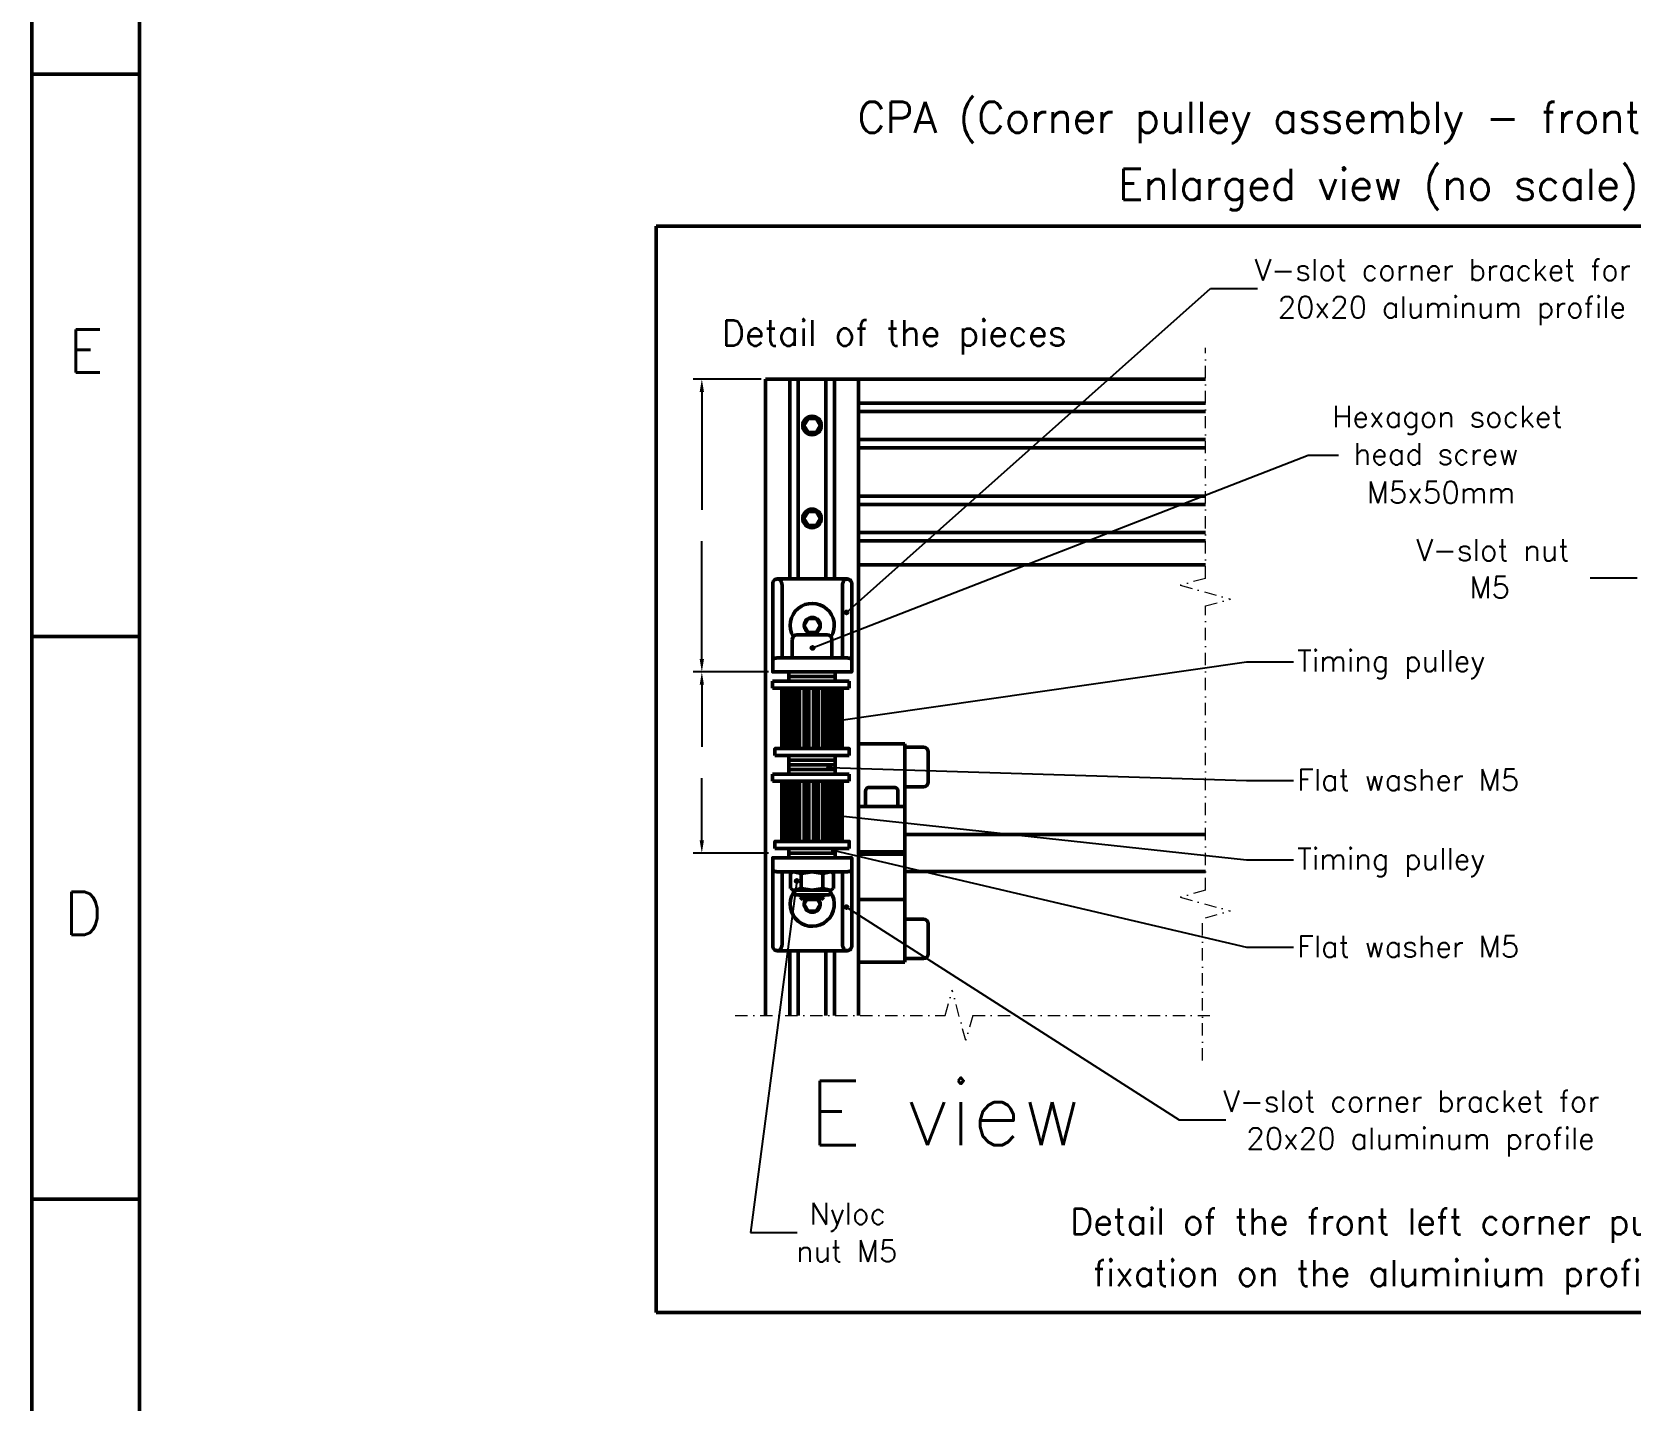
# Model space of a CAD drawing. Extents: x 21047 to 22882, y -7321 to -6014.
# Drawn here: x 21046.5 to 21418.3, y -6975.8 to -6657.6 of the extents above; entities that cross this region are included whole.
import ezdxf

# ---------------------------------------------------------------- set-up
doc = ezdxf.new("R2010")
doc.units = 0
doc.header["$PDMODE"] = 34
doc.linetypes.add('DASHDOTTINY', pattern=[3.81, 1.905, -0.9525, 0, -0.9525])
doc.layers.get('0').update_dxf_attribs({"lineweight": 0})
doc.layers.add('Cotas', color=90, linetype='Continuous')
doc.layers.add('Hachura', color=9, linetype='Continuous')
for name, color, linetype, lineweight in [('Encurtamento', 61, 'DASHDOTTINY', 13), ('Fixação e Transmissão', 5, 'Continuous', 50), ('Perfis e Cantoneiras', 2, 'Continuous', 50), ('Peças Usinadas', 120, 'Continuous', 50)]:
    doc.layers.add(name, color=color, linetype=linetype, lineweight=lineweight)
doc.styles.get("Standard").update_dxf_attribs({"font": 'romans.shx'})
doc.dimstyles.get("Standard").update_dxf_attribs({"dimtxt": 3, "dimasz": 3, "dimexe": 2, "dimexo": 1, "dimgap": 1, "dimtad": 0, "dimtoh": 1, "dimcen": 0.09, "dimadec": 0, "dimazin": 0, "dimtfac": 1, "dimtdec": 4, "dimtofl": 0, "dimtmove": 0, "dimatfit": 3, "dimfxl": 1, "dimtolj": 1, "dimtzin": 0, "dimarcsym": 0})

# ---------------------------------------------------------------- blocks, each defined once
blk = doc.blocks.new('*D_19')
at = {"color": 0, "linetype": 'ByBlock', "lineweight": -2}
for p, q in [((21216.11, -6738.27), (21200.29, -6738.27)), ((21202.29, -6741.27), (21202.29, -6768.67)), ((21202.29, -6803.35), (21202.29, -6775.95)), ((21217.79, -6806.35), (21200.29, -6806.35))]:
    blk.add_line(p, q, dxfattribs=at)
for points in [[(21202.29, -6738.27), (21201.79, -6741.27), (21202.29, -6738.27), (21202.79, -6741.27)], [(21202.29, -6806.35), (21202.79, -6803.35), (21202.29, -6806.35), (21201.79, -6803.35)]]:
    blk.add_solid(points, dxfattribs=at)
at = {"layer": 'Defpoints', "color": 0, "linetype": 'ByBlock', "lineweight": 0}
for p in [(21202.29, -6738.27), (21217.11, -6738.27), (21202.29, -6806.35), (21218.79, -6806.35)]:
    blk.add_point(p, dxfattribs=at)
blk = doc.blocks.new('*D_1a')
at = {"color": 0, "linetype": 'ByBlock', "lineweight": -2}
for p, q in [((21217.79, -6806.35), (21200.29, -6806.35)), ((21202.29, -6809.35), (21202.29, -6823.77)), ((21202.29, -6845.47), (21202.29, -6831.05)), ((21217.79, -6848.47), (21200.29, -6848.47))]:
    blk.add_line(p, q, dxfattribs=at)
for points in [[(21202.29, -6806.35), (21201.79, -6809.35), (21202.29, -6806.35), (21202.79, -6809.35)], [(21202.29, -6848.47), (21202.79, -6845.47), (21202.29, -6848.47), (21201.79, -6845.47)]]:
    blk.add_solid(points, dxfattribs=at)
at = {"layer": 'Defpoints', "color": 0, "linetype": 'ByBlock', "lineweight": 0}
for p in [(21202.29, -6806.35), (21218.79, -6806.35), (21202.29, -6848.47), (21218.79, -6848.47)]:
    blk.add_point(p, dxfattribs=at)

msp = doc.modelspace()

# ---------------------------------------------------------------- hatches: boundary and pattern name
at = {"layer": 'Cotas'}
h = msp.add_hatch(color=256, dxfattribs=at)
h.dxf.hatch_style = 1
h.paths.add_polyline_path([(21236.382, -6792.525, 0.2411741), (21236.193, -6792.155, 0.6113775), (21235.47, -6792.525, 1), (21236.382, -6792.525)])
h = msp.add_hatch(color=256, dxfattribs=at)
h.dxf.hatch_style = 1
h.paths.add_polyline_path([(21228.495, -6800.764, 0.2411741), (21228.305, -6800.394, 0.6113775), (21227.583, -6800.764, 1), (21228.495, -6800.764)])
h = msp.add_hatch(color=256, dxfattribs=at)
h.dxf.hatch_style = 1
h.paths.add_polyline_path([(21232.374, -6817.942, 0.2411741), (21232.185, -6817.572, 0.6113775), (21231.462, -6817.942, 1), (21232.374, -6817.942)])
h = msp.add_hatch(color=256, dxfattribs=at)
h.dxf.hatch_style = 1
h.paths.add_polyline_path([(21232.374, -6828.577, 0.2411741), (21232.185, -6828.207, 0.6113775), (21231.462, -6828.577, 1), (21232.374, -6828.577)])
h = msp.add_hatch(color=256, dxfattribs=at)
h.dxf.hatch_style = 1
h.paths.add_polyline_path([(21233.502, -6839.61, 0.2411741), (21233.313, -6839.24, 0.6113775), (21232.59, -6839.61, 1), (21233.502, -6839.61)])
h = msp.add_hatch(color=256, dxfattribs=at)
h.dxf.hatch_style = 1
h.paths.add_polyline_path([(21233.502, -6847.825, 0.2411741), (21233.313, -6847.455, 0.6113775), (21232.59, -6847.825, 1), (21233.502, -6847.825)])
h = msp.add_hatch(color=256, dxfattribs=at)
h.dxf.hatch_style = 1
h.paths.add_polyline_path([(21224.839, -6854.939, 0.2411741), (21224.649, -6854.569, 0.6113775), (21223.927, -6854.939, 1), (21224.839, -6854.939)])
h = msp.add_hatch(color=256, dxfattribs=at)
h.dxf.hatch_style = 1
h.paths.add_polyline_path([(21236.382, -6861.025, 0.2411741), (21236.193, -6860.655, 0.6113775), (21235.47, -6861.025, 1), (21236.382, -6861.025)])

# ---------------------------------------------------------------- linework, layer by layer
for p, q in [((21235.926, -6792.525), (21320.57, -6717.253)), ((21320.57, -6717.253), (21331.461, -6717.253)), ((21228.039, -6800.764), (21343.294, -6755.979)), ((21343.294, -6755.979), (21350.297, -6755.979)), ((21408.854, -6784.487), (21419.745, -6784.487)), ((21231.918, -6817.942), (21328.934, -6803.976)), ((21328.934, -6803.976), (21339.826, -6803.976)), ((21231.918, -6828.577), (21328.934, -6831.615)), ((21328.934, -6831.615), (21339.826, -6831.615)), ((21233.046, -6839.61), (21328.934, -6850.009)), ((21233.046, -6847.825), (21328.934, -6870.364)), ((21328.934, -6850.009), (21339.826, -6850.009)), ((21224.383, -6854.939), (21213.573, -6936.62)), ((21235.926, -6861.025), (21313.266, -6910.494)), ((21328.934, -6870.364), (21339.826, -6870.364)), ((21313.266, -6910.494), (21324.158, -6910.494)), ((21213.573, -6936.62), (21224.465, -6936.62))]:
    msp.add_line(p, q, dxfattribs=at)
for centre in [(21235.926, -6792.525), (21228.039, -6800.764), (21231.918, -6817.942), (21231.918, -6828.577), (21233.046, -6839.61), (21233.046, -6847.825), (21224.383, -6854.939), (21235.926, -6861.025)]:
    msp.add_circle(centre, 0.456, dxfattribs=at)
at = {"layer": 'Encurtamento', "color": 4, "ltscale": 1.5}
for p, q in [((21319.378, -6784.614), (21319.378, -6730.989)), ((21319.378, -6784.614), (21313.532, -6786.216)), ((21313.532, -6786.216), (21325.223, -6789.422)), ((21319.378, -6791.024), (21325.223, -6789.422)), ((21319.378, -6857.101), (21319.378, -6791.024)), ((21319.378, -6857.101), (21313.532, -6858.703)), ((21313.532, -6858.703), (21325.223, -6861.909)), ((21319.378, -6863.511), (21325.223, -6861.909)), ((21318.7, -6896.684), (21318.7, -6863.511)), ((21258.884, -6886.189), (21260.487, -6880.344)), ((21263.692, -6892.034), (21260.487, -6880.344)), ((21210.058, -6886.189), (21258.884, -6886.189)), ((21265.295, -6886.189), (21263.692, -6892.034)), ((21265.295, -6886.189), (21320.394, -6886.189))]:
    msp.add_line(p, q, dxfattribs=at)
at = {"layer": 'Fixação e Transmissão'}
for p, q in [((21226.98, -6747.449), (21226.044, -6749.069)), ((21228.85, -6747.449), (21229.786, -6749.069)), ((21226.98, -6750.689), (21226.044, -6749.069)), ((21226.98, -6750.689), (21226.98, -6750.689)), ((21228.85, -6750.689), (21229.786, -6749.069)), ((21226.98, -6769.049), (21226.044, -6770.669)), ((21228.85, -6769.049), (21229.786, -6770.669)), ((21226.98, -6772.289), (21226.044, -6770.669)), ((21226.98, -6772.289), (21226.98, -6772.289)), ((21228.85, -6772.289), (21229.786, -6770.669)), ((21227.03, -6793.929), (21226.095, -6795.549)), ((21227.03, -6797.169), (21226.095, -6795.549)), ((21228.901, -6793.929), (21229.836, -6795.549)), ((21228.901, -6797.169), (21229.836, -6795.549)), ((21223.328, -6803.109), (21223.328, -6798.789)), ((21224.408, -6797.709), (21231.428, -6797.709)), ((21227.03, -6797.169), (21227.03, -6797.169)), ((21232.508, -6798.789), (21232.508, -6803.109)), ((21232.508, -6803.109), (21223.328, -6803.109)), ((21218.691, -6808.509), (21218.691, -6810.129)), ((21220.895, -6824.169), (21220.895, -6810.129)), ((21220.902, -6824.169), (21220.902, -6810.129)), ((21221.043, -6824.169), (21221.043, -6810.129)), ((21221.344, -6824.169), (21221.344, -6810.129)), ((21221.822, -6824.169), (21221.822, -6810.129)), ((21222.429, -6824.169), (21222.429, -6810.129)), ((21223.198, -6824.169), (21223.198, -6810.129)), ((21224.052, -6824.169), (21224.052, -6810.129)), ((21224.716, -6824.169), (21224.716, -6810.129)), ((21225.035, -6824.169), (21225.035, -6810.129)), ((21226.052, -6824.169), (21226.052, -6810.129)), ((21226.419, -6824.169), (21226.419, -6810.129)), ((21227.155, -6824.169), (21227.155, -6810.129)), ((21228.234, -6824.169), (21228.234, -6810.129)), ((21228.269, -6824.169), (21228.269, -6810.129)), ((21229.047, -6824.169), (21229.047, -6810.129)), ((21229.349, -6824.169), (21229.349, -6810.129)), ((21230.386, -6824.169), (21230.386, -6810.129)), ((21230.793, -6824.169), (21230.793, -6810.129)), ((21231.402, -6824.169), (21231.402, -6810.129)), ((21232.295, -6824.169), (21232.295, -6810.129)), ((21233.114, -6824.169), (21233.114, -6810.129)), ((21233.776, -6824.169), (21233.776, -6810.129)), ((21234.317, -6824.169), (21234.317, -6810.129)), ((21234.683, -6824.169), (21234.683, -6810.129)), ((21234.894, -6824.169), (21234.894, -6810.129)), ((21234.935, -6824.169), (21234.935, -6810.129)), ((21236.555, -6808.509), (21236.555, -6810.129)), ((21219.275, -6824.169), (21219.275, -6825.789)), ((21236.555, -6824.169), (21236.555, -6825.789)), ((21238.715, -6823.049), (21238.715, -6873.809)), ((21249.515, -6823.049), (21238.715, -6823.049)), ((21249.515, -6823.049), (21249.515, -6873.809)), ((21253.835, -6823.859), (21249.515, -6823.859)), ((21254.915, -6831.959), (21254.915, -6824.939)), ((21218.691, -6830.109), (21218.691, -6831.729)), ((21220.895, -6845.769), (21220.895, -6831.729)), ((21220.902, -6845.769), (21220.902, -6831.729)), ((21221.043, -6845.769), (21221.043, -6831.729)), ((21221.344, -6845.769), (21221.344, -6831.729)), ((21221.822, -6845.769), (21221.822, -6831.729)), ((21222.429, -6845.769), (21222.429, -6831.729)), ((21223.198, -6845.769), (21223.198, -6831.729)), ((21224.052, -6845.769), (21224.052, -6831.729)), ((21224.716, -6845.769), (21224.716, -6831.729)), ((21225.035, -6845.769), (21225.035, -6831.729)), ((21226.052, -6845.769), (21226.052, -6831.729)), ((21226.419, -6845.769), (21226.419, -6831.729)), ((21227.155, -6845.769), (21227.155, -6831.729)), ((21228.234, -6845.769), (21228.234, -6831.729)), ((21228.269, -6845.769), (21228.269, -6831.729)), ((21229.047, -6845.769), (21229.047, -6831.729)), ((21229.349, -6845.769), (21229.349, -6831.729)), ((21230.386, -6845.769), (21230.386, -6831.729)), ((21230.793, -6845.769), (21230.793, -6831.729)), ((21231.402, -6845.769), (21231.402, -6831.729)), ((21232.295, -6845.769), (21232.295, -6831.729)), ((21233.114, -6845.769), (21233.114, -6831.729)), ((21233.776, -6845.769), (21233.776, -6831.729)), ((21234.317, -6845.769), (21234.317, -6831.729)), ((21234.683, -6845.769), (21234.683, -6831.729)), ((21234.894, -6845.769), (21234.894, -6831.729)), ((21234.935, -6845.769), (21234.935, -6831.729)), ((21236.555, -6830.109), (21236.555, -6831.729)), ((21241.224, -6833.182), (21247.006, -6833.182)), ((21249.515, -6833.039), (21253.835, -6833.039)), ((21240.335, -6837.629), (21240.335, -6834.071)), ((21247.895, -6834.071), (21247.895, -6837.629)), ((21249.515, -6837.629), (21238.715, -6837.629)), ((21219.275, -6845.769), (21219.275, -6847.389)), ((21236.555, -6845.769), (21236.555, -6847.389)), ((21249.515, -6848.159), (21238.715, -6848.159)), ((21249.515, -6848.699), (21238.715, -6848.699)), ((21223.595, -6852.789), (21222.926, -6853.174)), ((21222.926, -6853.174), (21222.926, -6856.723)), ((21223.595, -6852.789), (21232.235, -6852.789)), ((21223.595, -6852.789), (21225.421, -6853.174)), ((21225.421, -6853.174), (21227.915, -6852.789)), ((21225.421, -6853.174), (21225.421, -6856.723)), ((21230.409, -6853.174), (21227.915, -6852.789)), ((21232.235, -6852.789), (21230.409, -6853.174)), ((21230.409, -6853.174), (21230.409, -6856.723)), ((21232.235, -6852.789), (21232.903, -6853.174)), ((21232.903, -6853.174), (21232.903, -6856.723)), ((21223.595, -6857.109), (21222.926, -6856.723)), ((21223.595, -6857.109), (21225.421, -6856.723)), ((21223.595, -6857.109), (21232.235, -6857.109)), ((21223.595, -6857.109), (21223.595, -6857.649)), ((21224.135, -6858.189), (21231.695, -6858.189)), ((21225.215, -6858.189), (21225.215, -6858.729)), ((21225.215, -6858.729), (21225.755, -6859.269)), ((21225.421, -6856.723), (21227.915, -6857.109)), ((21225.755, -6859.269), (21230.075, -6859.269)), ((21226.718, -6859.269), (21226.095, -6860.349)), ((21230.409, -6856.723), (21227.915, -6857.109)), ((21229.212, -6859.269), (21229.836, -6860.349)), ((21230.615, -6858.729), (21230.075, -6859.269)), ((21232.235, -6857.109), (21230.409, -6856.723)), ((21230.615, -6858.189), (21230.615, -6858.729)), ((21232.235, -6857.109), (21232.903, -6856.723)), ((21232.235, -6857.109), (21232.235, -6857.649)), ((21249.515, -6859.229), (21238.715, -6859.229)), ((21227.03, -6861.969), (21226.095, -6860.349)), ((21227.03, -6861.969), (21227.03, -6861.969)), ((21228.901, -6861.969), (21229.836, -6860.349)), ((21249.515, -6863.819), (21253.835, -6863.819)), ((21254.915, -6864.899), (21254.915, -6871.919)), ((21249.515, -6873.809), (21238.715, -6873.809)), ((21253.835, -6872.999), (21249.515, -6872.999))]:
    msp.add_line(p, q, dxfattribs=at)
at = {"layer": 'Fixação e Transmissão', "ltscale": 0.1}
for p, q in [((21228.85, -6747.449), (21226.98, -6747.449)), ((21228.85, -6750.689), (21226.98, -6750.689)), ((21228.85, -6769.049), (21226.98, -6769.049)), ((21228.85, -6772.289), (21226.98, -6772.289)), ((21228.901, -6793.929), (21227.03, -6793.929)), ((21228.901, -6797.169), (21227.03, -6797.169)), ((21228.901, -6858.729), (21227.03, -6858.729)), ((21228.901, -6861.969), (21227.03, -6861.969))]:
    msp.add_line(p, q, dxfattribs=at)
at = {"layer": 'Fixação e Transmissão', "color": 7}
for p, q in [((21233.315, -6806.349), (21222.515, -6806.349)), ((21233.315, -6806.349), (21222.515, -6806.349)), ((21233.315, -6807.429), (21222.515, -6807.429)), ((21233.315, -6807.429), (21222.515, -6807.429)), ((21233.315, -6808.509), (21222.515, -6808.509)), ((21233.315, -6825.789), (21222.515, -6825.789)), ((21233.315, -6826.869), (21222.515, -6826.869)), ((21233.315, -6826.869), (21222.515, -6826.869)), ((21233.315, -6827.949), (21222.515, -6827.949)), ((21233.315, -6827.949), (21222.515, -6827.949)), ((21233.315, -6829.029), (21222.515, -6829.029)), ((21233.315, -6830.109), (21222.515, -6830.109)), ((21233.315, -6847.389), (21222.515, -6847.389)), ((21233.315, -6848.469), (21222.515, -6848.469)), ((21233.315, -6848.469), (21222.515, -6848.469)), ((21233.315, -6849.549), (21222.515, -6849.549))]:
    msp.add_line(p, q, dxfattribs=at)
at = {"layer": 'Fixação e Transmissão', "color": 7, "ltscale": 0.1}
for p, q in [((21222.515, -6806.349), (21222.515, -6807.429)), ((21233.315, -6806.349), (21233.315, -6807.429)), ((21222.515, -6807.429), (21222.515, -6808.509)), ((21233.315, -6807.429), (21233.315, -6808.509)), ((21222.515, -6825.789), (21222.515, -6826.869)), ((21233.315, -6825.789), (21233.315, -6826.869)), ((21222.515, -6826.869), (21222.515, -6827.949)), ((21222.515, -6827.949), (21222.515, -6829.029)), ((21222.515, -6829.029), (21222.515, -6830.109)), ((21233.315, -6826.869), (21233.315, -6827.949)), ((21233.315, -6827.949), (21233.315, -6829.029)), ((21233.315, -6829.029), (21233.315, -6830.109)), ((21222.515, -6847.389), (21222.515, -6848.469)), ((21233.315, -6847.389), (21233.315, -6848.469)), ((21222.515, -6848.469), (21222.515, -6849.549)), ((21233.315, -6848.469), (21233.315, -6849.549))]:
    msp.add_line(p, q, dxfattribs=at)
at = {"layer": 'Fixação e Transmissão', "flags": 128}
for points in [[(21218.691, -6808.509), (21236.555, -6808.509)], [(21218.691, -6810.129), (21236.555, -6810.129)], [(21219.275, -6825.789), (21236.555, -6825.789)], [(21218.691, -6830.109), (21236.555, -6830.109)], [(21218.691, -6831.729), (21236.555, -6831.729)], [(21219.275, -6847.389), (21236.555, -6847.389)]]:
    msp.add_lwpolyline(points, dxfattribs=at)
at = {"layer": 'Fixação e Transmissão'}
for centre in [(21227.915, -6749.069), (21227.915, -6770.669), (21227.965, -6795.549)]:
    msp.add_circle(centre, 1.871, dxfattribs=at)
for centre, radius, start, end in [((21227.965, -6795.549), 5.13, 328.6356, 210.40731), ((21224.408, -6798.789), 1.08, 90, 180), ((21231.428, -6798.789), 1.08, 360, 90), ((21253.835, -6824.939), 1.08, 360, 90), ((21241.224, -6834.071), 0.889, 90, 180), ((21247.006, -6834.071), 0.889, 0, 90), ((21253.835, -6831.959), 1.08, 270, 360), ((21227.965, -6860.349), 5.13, 148.42065, 33.66822), ((21224.135, -6857.649), 0.54, 180, 270), ((21227.965, -6860.349), 1.871, 144.73561, 35.26439), ((21231.695, -6857.649), 0.54, 270, 360), ((21253.835, -6864.899), 1.08, 0, 90), ((21253.835, -6871.919), 1.08, 270, 360)]:
    msp.add_arc(centre, radius, start, end, dxfattribs=at)
for points, degree in [([(21219.275, -6824.169), (21219.275, -6824.169), (21220.902, -6824.169)], 2), ([(21221.043, -6824.169), (21220.928, -6824.169), (21220.902, -6824.169)], 2), ([(21221.043, -6824.169), (21221.154, -6824.169), (21221.344, -6824.169)], 2), ([(21221.822, -6824.169), (21221.543, -6824.169), (21221.344, -6824.169)], 2), ([(21221.822, -6824.169), (21222.092, -6824.169), (21222.429, -6824.169)], 2), ([(21223.198, -6824.169), (21222.781, -6824.169), (21222.429, -6824.169)], 2), ([(21223.198, -6824.169), (21223.599, -6824.169), (21224.052, -6824.169)], 2), ([(21225.035, -6824.169), (21224.522, -6824.169), (21224.052, -6824.169)], 2), ([(21225.035, -6824.169), (21225.53, -6824.169), (21226.052, -6824.169)], 2), ([(21227.155, -6824.169), (21226.595, -6824.169), (21226.052, -6824.169)], 2), ([(21227.155, -6824.169), (21228.234, -6824.169)], 1), ([(21229.349, -6824.169), (21228.797, -6824.169), (21228.234, -6824.169)], 2), ([(21229.349, -6824.169), (21229.879, -6824.169), (21230.386, -6824.169)], 2), ([(21231.402, -6824.169), (21230.913, -6824.169), (21230.386, -6824.169)], 2), ([(21231.402, -6824.169), (21231.872, -6824.169), (21232.295, -6824.169)], 2), ([(21233.114, -6824.169), (21232.736, -6824.169), (21232.295, -6824.169)], 2), ([(21233.114, -6824.169), (21233.478, -6824.169), (21233.776, -6824.169)], 2), ([(21234.317, -6824.169), (21234.086, -6824.169), (21233.776, -6824.169)], 2), ([(21234.317, -6824.169), (21234.539, -6824.169), (21234.683, -6824.169)], 2), ([(21234.894, -6824.169), (21234.832, -6824.169), (21234.683, -6824.169)], 2), ([(21234.894, -6824.169), (21236.555, -6824.169), (21236.555, -6824.169)], 2), ([(21219.275, -6845.769), (21219.275, -6845.769), (21220.902, -6845.769)], 2), ([(21221.043, -6845.769), (21220.928, -6845.769), (21220.902, -6845.769)], 2), ([(21221.043, -6845.769), (21221.154, -6845.769), (21221.344, -6845.769)], 2), ([(21221.822, -6845.769), (21221.543, -6845.769), (21221.344, -6845.769)], 2), ([(21221.822, -6845.769), (21222.092, -6845.769), (21222.429, -6845.769)], 2), ([(21223.198, -6845.769), (21222.781, -6845.769), (21222.429, -6845.769)], 2), ([(21223.198, -6845.769), (21223.599, -6845.769), (21224.052, -6845.769)], 2), ([(21225.035, -6845.769), (21224.522, -6845.769), (21224.052, -6845.769)], 2), ([(21225.035, -6845.769), (21225.53, -6845.769), (21226.052, -6845.769)], 2), ([(21227.155, -6845.769), (21226.595, -6845.769), (21226.052, -6845.769)], 2), ([(21227.155, -6845.769), (21228.234, -6845.769)], 1), ([(21229.349, -6845.769), (21228.797, -6845.769), (21228.234, -6845.769)], 2), ([(21229.349, -6845.769), (21229.879, -6845.769), (21230.386, -6845.769)], 2), ([(21231.402, -6845.769), (21230.913, -6845.769), (21230.386, -6845.769)], 2), ([(21231.402, -6845.769), (21231.872, -6845.769), (21232.295, -6845.769)], 2), ([(21233.114, -6845.769), (21232.736, -6845.769), (21232.295, -6845.769)], 2), ([(21233.114, -6845.769), (21233.478, -6845.769), (21233.776, -6845.769)], 2), ([(21234.317, -6845.769), (21234.086, -6845.769), (21233.776, -6845.769)], 2), ([(21234.317, -6845.769), (21234.539, -6845.769), (21234.683, -6845.769)], 2), ([(21234.894, -6845.769), (21234.832, -6845.769), (21234.683, -6845.769)], 2), ([(21234.894, -6845.769), (21236.555, -6845.769), (21236.555, -6845.769)], 2)]:
    msp.add_open_spline(points, degree=degree, dxfattribs=at)
at = {"layer": 'Hachura'}
for p, q in [((21225.215, -6858.729), (21230.615, -6858.729)), ((21225.755, -6858.189), (21225.755, -6859.269)), ((21230.075, -6858.189), (21230.075, -6859.269))]:
    msp.add_line(p, q, dxfattribs=at)
at = {"layer": 'Perfis e Cantoneiras'}
for p, q in [((21217.115, -6738.269), (21238.715, -6738.269)), ((21217.115, -6886.189), (21217.115, -6738.269)), ((21222.731, -6784.749), (21222.731, -6738.269)), ((21224.675, -6784.749), (21224.675, -6738.269)), ((21231.155, -6784.749), (21231.155, -6738.269)), ((21233.099, -6784.749), (21233.099, -6738.269)), ((21238.715, -6738.269), (21319.378, -6738.269)), ((21238.715, -6886.189), (21238.715, -6738.269)), ((21238.715, -6743.885), (21319.378, -6743.885)), ((21238.715, -6745.829), (21319.378, -6745.829)), ((21238.715, -6752.309), (21319.378, -6752.309)), ((21238.715, -6754.253), (21319.378, -6754.253)), ((21238.715, -6765.485), (21319.378, -6765.485)), ((21238.715, -6767.429), (21319.378, -6767.429)), ((21238.715, -6773.909), (21319.378, -6773.909)), ((21238.715, -6775.853), (21319.378, -6775.853)), ((21238.715, -6781.469), (21319.378, -6781.469)), ((21222.731, -6886.189), (21222.731, -6871.149)), ((21224.675, -6886.189), (21224.675, -6871.149)), ((21231.155, -6886.189), (21231.155, -6871.149)), ((21233.099, -6886.189), (21233.099, -6871.149))]:
    msp.add_line(p, q, dxfattribs=at)
at = {"layer": 'Perfis e Cantoneiras', "color": 30}
for p, q in [((21219.865, -6784.749), (21236.065, -6784.749)), ((21219.865, -6784.749), (21236.065, -6784.749)), ((21218.785, -6803.556), (21218.785, -6785.829)), ((21218.785, -6803.556), (21218.785, -6785.829)), ((21220.945, -6786.276), (21220.945, -6803.109)), ((21220.945, -6803.109), (21220.945, -6786.276)), ((21234.985, -6803.109), (21234.985, -6786.276)), ((21234.985, -6803.109), (21234.985, -6786.276)), ((21237.145, -6785.829), (21237.145, -6803.556)), ((21237.145, -6803.556), (21237.145, -6785.829)), ((21218.785, -6806.349), (21218.785, -6803.556)), ((21218.785, -6806.349), (21218.785, -6803.556)), ((21236.065, -6803.109), (21219.865, -6803.109)), ((21236.065, -6803.109), (21219.865, -6803.109)), ((21237.145, -6806.349), (21237.145, -6803.556)), ((21237.145, -6803.556), (21237.145, -6806.349)), ((21236.065, -6806.349), (21219.865, -6806.349)), ((21219.865, -6806.349), (21236.065, -6806.349)), ((21218.785, -6849.549), (21218.785, -6852.341)), ((21218.785, -6852.341), (21218.785, -6849.549)), ((21219.865, -6849.549), (21236.065, -6849.549)), ((21236.065, -6849.549), (21219.865, -6849.549)), ((21237.145, -6849.549), (21237.145, -6852.341)), ((21237.145, -6849.549), (21237.145, -6852.341)), ((21218.785, -6870.069), (21218.785, -6852.341)), ((21218.785, -6852.341), (21218.785, -6870.069)), ((21219.865, -6852.789), (21236.065, -6852.789)), ((21219.865, -6852.789), (21236.065, -6852.789)), ((21220.945, -6852.789), (21220.945, -6869.621)), ((21220.945, -6852.789), (21220.945, -6869.621)), ((21234.985, -6869.621), (21234.985, -6852.789)), ((21234.985, -6852.789), (21234.985, -6869.621)), ((21237.145, -6852.341), (21237.145, -6870.069)), ((21237.145, -6852.341), (21237.145, -6870.069)), ((21236.065, -6871.149), (21219.865, -6871.149)), ((21236.065, -6871.149), (21219.865, -6871.149))]:
    msp.add_line(p, q, dxfattribs=at)
at = {"layer": 'Perfis e Cantoneiras'}
for centre in [(21227.915, -6749.069), (21227.915, -6770.669)]:
    msp.add_circle(centre, 2.16, dxfattribs=at)
at = {"layer": 'Perfis e Cantoneiras', "color": 30}
for centre, start, end in [((21219.865, -6785.829), 90, 112.4993), ((21236.065, -6785.829), 67.5, 90), ((21219.865, -6785.829), 168.75, 180), ((21236.065, -6785.829), 0, 11.25), ((21219.865, -6870.069), 180, 191.25), ((21236.065, -6870.069), 348.75, 360), ((21219.865, -6870.069), 247.5, 270), ((21236.065, -6870.069), 270, 292.4993)]:
    msp.add_arc(centre, 1.08, start, end, dxfattribs=at)
for points, degree in [([(21219.101, -6785.065), (21219.261, -6784.908), (21219.452, -6784.831)], 2), ([(21219.452, -6784.831), (21219.261, -6784.908), (21219.101, -6785.065)], 2), ([(21219.101, -6785.065), (21219.177, -6784.989), (21219.265, -6784.931)], 2), ([(21219.265, -6784.931), (21219.354, -6784.872), (21219.452, -6784.831)], 2), ([(21219.452, -6784.831), (21219.653, -6784.749), (21219.865, -6784.749)], 2), ([(21219.865, -6784.749), (21219.653, -6784.749), (21219.452, -6784.831)], 2), ([(21219.452, -6784.831), (21219.549, -6784.791), (21219.653, -6784.769)], 2), ([(21219.655, -6784.769), (21219.759, -6784.749), (21219.865, -6784.749)], 2), ([(21219.865, -6784.749), (21220.077, -6784.749), (21220.278, -6784.865)], 2), ([(21220.076, -6784.778), (21219.971, -6784.749), (21219.865, -6784.749)], 2), ([(21220.278, -6784.865), (21220.18, -6784.807), (21220.076, -6784.778)], 2), ([(21220.278, -6784.865), (21220.469, -6784.974), (21220.629, -6785.196)], 2), ([(21220.465, -6785.006), (21220.377, -6784.922), (21220.278, -6784.865)], 2), ([(21220.629, -6785.196), (21220.554, -6785.09), (21220.465, -6785.006)], 2), ([(21235.301, -6785.196), (21235.461, -6784.974), (21235.652, -6784.865)], 2), ([(21235.465, -6785.006), (21235.377, -6785.09), (21235.301, -6785.196)], 2), ([(21235.652, -6784.865), (21235.554, -6784.922), (21235.465, -6785.006)], 2), ([(21235.652, -6784.865), (21235.853, -6784.749), (21236.065, -6784.749)], 2), ([(21235.855, -6784.778), (21235.75, -6784.807), (21235.652, -6784.865)], 2), ([(21236.065, -6784.749), (21235.959, -6784.749), (21235.855, -6784.778)], 2), ([(21236.065, -6784.749), (21236.171, -6784.749), (21236.275, -6784.769)], 2), ([(21236.065, -6784.749), (21236.277, -6784.749), (21236.478, -6784.831)], 2), ([(21236.478, -6784.831), (21236.277, -6784.749), (21236.065, -6784.749)], 2), ([(21236.277, -6784.769), (21236.381, -6784.791), (21236.478, -6784.831)], 2), ([(21236.478, -6784.831), (21236.577, -6784.872), (21236.665, -6784.931)], 2), ([(21236.478, -6784.831), (21236.669, -6784.908), (21236.829, -6785.065)], 2), ([(21236.829, -6785.065), (21236.669, -6784.908), (21236.478, -6784.831)], 2), ([(21236.665, -6784.931), (21236.754, -6784.989), (21236.829, -6785.065)], 2), ([(21218.785, -6785.827), (21218.785, -6785.722), (21218.806, -6785.618)], 2), ([(21218.785, -6785.829), (21218.789, -6785.687), (21218.806, -6785.618)], 2), ([(21218.806, -6785.618), (21218.789, -6785.687), (21218.785, -6785.829)], 2), ([(21218.806, -6785.618), (21218.827, -6785.513), (21218.867, -6785.415)], 2), ([(21218.806, -6785.618), (21218.83, -6785.502), (21218.867, -6785.415)], 2), ([(21218.867, -6785.415), (21218.83, -6785.502), (21218.806, -6785.618)], 2), ([(21218.867, -6785.415), (21218.962, -6785.2), (21219.101, -6785.065)], 2), ([(21219.101, -6785.065), (21218.962, -6785.2), (21218.867, -6785.415)], 2), ([(21218.867, -6785.415), (21218.908, -6785.317), (21218.967, -6785.228)], 2), ([(21218.967, -6785.228), (21219.026, -6785.141), (21219.101, -6785.065)], 2), ([(21220.629, -6785.196), (21220.769, -6785.387), (21220.863, -6785.691)], 2), ([(21220.763, -6785.427), (21220.704, -6785.303), (21220.629, -6785.196)], 2), ([(21220.863, -6785.691), (21220.822, -6785.552), (21220.763, -6785.427)], 2), ([(21220.863, -6785.691), (21220.9, -6785.814), (21220.924, -6785.978)], 2), ([(21220.924, -6785.978), (21220.904, -6785.831), (21220.863, -6785.691)], 2), ([(21220.924, -6785.978), (21220.941, -6786.076), (21220.945, -6786.276)], 2), ([(21220.945, -6786.276), (21220.945, -6786.126), (21220.924, -6785.978)], 2), ([(21234.985, -6786.276), (21234.989, -6786.076), (21235.006, -6785.978)], 2), ([(21235.006, -6785.978), (21234.985, -6786.126), (21234.985, -6786.276)], 2), ([(21235.006, -6785.978), (21235.03, -6785.814), (21235.067, -6785.691)], 2), ([(21235.067, -6785.691), (21235.027, -6785.831), (21235.006, -6785.978)], 2), ([(21235.067, -6785.691), (21235.162, -6785.387), (21235.301, -6785.196)], 2), ([(21235.167, -6785.427), (21235.108, -6785.552), (21235.067, -6785.691)], 2), ([(21235.301, -6785.196), (21235.226, -6785.303), (21235.167, -6785.427)], 2), ([(21236.829, -6785.065), (21236.904, -6785.141), (21236.963, -6785.228)], 2), ([(21236.829, -6785.065), (21236.969, -6785.2), (21237.063, -6785.415)], 2), ([(21237.063, -6785.415), (21236.969, -6785.2), (21236.829, -6785.065)], 2), ([(21236.963, -6785.228), (21237.022, -6785.317), (21237.062, -6785.414)], 2), ([(21237.063, -6785.415), (21237.103, -6785.512), (21237.124, -6785.616)], 2), ([(21237.063, -6785.415), (21237.1, -6785.502), (21237.124, -6785.618)], 2), ([(21237.124, -6785.618), (21237.1, -6785.502), (21237.063, -6785.415)], 2), ([(21237.124, -6785.618), (21237.145, -6785.722), (21237.145, -6785.827)], 2), ([(21237.124, -6785.618), (21237.141, -6785.687), (21237.145, -6785.829)], 2), ([(21237.145, -6785.829), (21237.141, -6785.687), (21237.124, -6785.618)], 2), ([(21218.806, -6803.469), (21218.789, -6803.497), (21218.785, -6803.556)], 2), ([(21218.785, -6803.556), (21218.789, -6803.497), (21218.806, -6803.469)], 2), ([(21218.867, -6803.385), (21218.83, -6803.421), (21218.806, -6803.469)], 2), ([(21218.806, -6803.469), (21218.83, -6803.421), (21218.867, -6803.385)], 2), ([(21219.101, -6803.24), (21218.962, -6803.295), (21218.867, -6803.385)], 2), ([(21218.867, -6803.385), (21218.962, -6803.296), (21219.101, -6803.24)], 2), ([(21219.452, -6803.143), (21219.261, -6803.175), (21219.101, -6803.24)], 2), ([(21219.101, -6803.24), (21219.261, -6803.175), (21219.452, -6803.143)], 2), ([(21219.865, -6803.109), (21219.653, -6803.108), (21219.452, -6803.143)], 2), ([(21219.452, -6803.143), (21219.653, -6803.109), (21219.865, -6803.109)], 2), ([(21220.278, -6803.109), (21220.077, -6803.108), (21219.865, -6803.109)], 2), ([(21219.865, -6803.109), (21220.076, -6803.109)], 1), ([(21220.628, -6803.109), (21220.469, -6803.108), (21220.278, -6803.109)], 2), ([(21220.863, -6803.109), (21220.769, -6803.108), (21220.629, -6803.109)], 2), ([(21220.924, -6803.109), (21220.9, -6803.109), (21220.863, -6803.109)], 2), ([(21220.945, -6803.109), (21220.941, -6803.108), (21220.924, -6803.109)], 2), ([(21235.006, -6803.109), (21234.989, -6803.108), (21234.985, -6803.109)], 2), ([(21235.067, -6803.109), (21235.03, -6803.109), (21235.006, -6803.109)], 2), ([(21235.301, -6803.109), (21235.162, -6803.108), (21235.067, -6803.109)], 2), ([(21235.652, -6803.109), (21235.462, -6803.108), (21235.302, -6803.109)], 2), ([(21236.065, -6803.109), (21235.853, -6803.108), (21235.652, -6803.109)], 2), ([(21235.855, -6803.109), (21236.065, -6803.109)], 1), ([(21236.478, -6803.143), (21236.277, -6803.108), (21236.065, -6803.109)], 2), ([(21236.065, -6803.109), (21236.277, -6803.109), (21236.478, -6803.143)], 2), ([(21236.829, -6803.24), (21236.669, -6803.175), (21236.478, -6803.143)], 2), ([(21236.478, -6803.143), (21236.669, -6803.175), (21236.829, -6803.24)], 2), ([(21237.063, -6803.385), (21236.969, -6803.295), (21236.829, -6803.24)], 2), ([(21236.829, -6803.24), (21236.969, -6803.296), (21237.063, -6803.385)], 2), ([(21237.124, -6803.469), (21237.1, -6803.421), (21237.063, -6803.385)], 2), ([(21237.063, -6803.385), (21237.1, -6803.421), (21237.124, -6803.469)], 2), ([(21237.145, -6803.556), (21237.141, -6803.497), (21237.124, -6803.469)], 2), ([(21237.124, -6803.469), (21237.141, -6803.497), (21237.145, -6803.556)], 2), ([(21218.806, -6806.349), (21218.785, -6806.349), (21218.785, -6806.349)], 2), ([(21219.865, -6806.349), (21219.682, -6806.349), (21219.508, -6806.349), (21219.395, -6806.349), (21219.291, -6806.349), (21219.189, -6806.349), (21219.101, -6806.349), (21219.061, -6806.349), (21219.021, -6806.349), (21218.986, -6806.349), (21218.951, -6806.349), (21218.921, -6806.349), (21218.892, -6806.349), (21218.869, -6806.349), (21218.846, -6806.349), (21218.829, -6806.349), (21218.812, -6806.349), (21218.802, -6806.349), (21218.792, -6806.349), (21218.789, -6806.349), (21218.785, -6806.349)], 2), ([(21218.867, -6806.349), (21218.827, -6806.349), (21218.806, -6806.349)], 2), ([(21218.967, -6806.349), (21218.908, -6806.349), (21218.867, -6806.349)], 2), ([(21219.101, -6806.349), (21219.026, -6806.349), (21218.967, -6806.349)], 2), ([(21219.265, -6806.349), (21219.177, -6806.349), (21219.101, -6806.349)], 2), ([(21219.452, -6806.349), (21219.354, -6806.349), (21219.265, -6806.349)], 2), ([(21219.655, -6806.349), (21219.55, -6806.349), (21219.452, -6806.349)], 2), ([(21219.865, -6806.349), (21219.655, -6806.349)], 1), ([(21236.276, -6806.349), (21236.065, -6806.349)], 1), ([(21236.478, -6806.349), (21236.38, -6806.349), (21236.276, -6806.349)], 2), ([(21236.665, -6806.349), (21236.577, -6806.349), (21236.478, -6806.349)], 2), ([(21236.829, -6806.349), (21236.754, -6806.349), (21236.665, -6806.349)], 2), ([(21236.963, -6806.349), (21236.904, -6806.349), (21236.829, -6806.349)], 2), ([(21237.063, -6806.349), (21237.022, -6806.349), (21236.963, -6806.349)], 2), ([(21237.124, -6806.349), (21237.104, -6806.349), (21237.063, -6806.349)], 2), ([(21237.145, -6806.349), (21237.145, -6806.349), (21237.124, -6806.349)], 2), ([(21218.785, -6849.549), (21218.785, -6849.549), (21218.806, -6849.549)], 2), ([(21218.806, -6849.549), (21218.827, -6849.549), (21218.868, -6849.549)], 2), ([(21218.868, -6849.549), (21218.908, -6849.549), (21218.967, -6849.549)], 2), ([(21218.967, -6849.549), (21219.026, -6849.549), (21219.102, -6849.549)], 2), ([(21219.102, -6849.549), (21219.177, -6849.549), (21219.265, -6849.549)], 2), ([(21219.265, -6849.549), (21219.354, -6849.549), (21219.452, -6849.549)], 2), ([(21219.452, -6849.549), (21219.55, -6849.549), (21219.655, -6849.549)], 2), ([(21219.655, -6849.549), (21219.865, -6849.549)], 1), ([(21236.065, -6849.549), (21236.276, -6849.549)], 1), ([(21236.065, -6849.549), (21236.248, -6849.549), (21236.422, -6849.549), (21236.536, -6849.549), (21236.64, -6849.549), (21236.741, -6849.549), (21236.829, -6849.549), (21236.869, -6849.549), (21236.91, -6849.549), (21236.945, -6849.549), (21236.98, -6849.549), (21237.009, -6849.549), (21237.038, -6849.549), (21237.062, -6849.549), (21237.085, -6849.549), (21237.101, -6849.549), (21237.118, -6849.549), (21237.128, -6849.549), (21237.139, -6849.549), (21237.142, -6849.549), (21237.145, -6849.549)], 2), ([(21236.276, -6849.549), (21236.38, -6849.549), (21236.479, -6849.549)], 2), ([(21236.479, -6849.549), (21236.577, -6849.549), (21236.665, -6849.549)], 2), ([(21236.665, -6849.549), (21236.754, -6849.549), (21236.829, -6849.549)], 2), ([(21236.829, -6849.549), (21236.904, -6849.549), (21236.963, -6849.549)], 2), ([(21236.963, -6849.549), (21237.022, -6849.549), (21237.063, -6849.549)], 2), ([(21237.063, -6849.549), (21237.104, -6849.549), (21237.124, -6849.549)], 2), ([(21237.124, -6849.549), (21237.145, -6849.549), (21237.145, -6849.549)], 2), ([(21218.785, -6852.341), (21218.789, -6852.4), (21218.806, -6852.428)], 2), ([(21218.806, -6852.428), (21218.789, -6852.4), (21218.785, -6852.341)], 2), ([(21218.806, -6852.428), (21218.83, -6852.476), (21218.868, -6852.512)], 2), ([(21218.868, -6852.512), (21218.83, -6852.476), (21218.806, -6852.428)], 2), ([(21218.868, -6852.512), (21218.962, -6852.602), (21219.102, -6852.658)], 2), ([(21219.102, -6852.658), (21218.962, -6852.601), (21218.868, -6852.512)], 2), ([(21219.102, -6852.658), (21219.262, -6852.722), (21219.452, -6852.754)], 2), ([(21219.452, -6852.754), (21219.262, -6852.722), (21219.102, -6852.658)], 2), ([(21219.452, -6852.754), (21219.653, -6852.789), (21219.865, -6852.789)], 2), ([(21219.865, -6852.789), (21219.653, -6852.789), (21219.452, -6852.754)], 2), ([(21220.076, -6852.789), (21219.865, -6852.789)], 1), ([(21219.865, -6852.789), (21220.077, -6852.789), (21220.279, -6852.789)], 2), ([(21220.279, -6852.789), (21220.469, -6852.789), (21220.629, -6852.789)], 2), ([(21220.629, -6852.789), (21220.769, -6852.789), (21220.863, -6852.789)], 2), ([(21220.863, -6852.789), (21220.9, -6852.789), (21220.924, -6852.789)], 2), ([(21220.924, -6852.789), (21220.942, -6852.789), (21220.945, -6852.789)], 2), ([(21234.985, -6852.789), (21234.989, -6852.789), (21235.006, -6852.789)], 2), ([(21235.006, -6852.789), (21235.03, -6852.789), (21235.068, -6852.789)], 2), ([(21235.068, -6852.789), (21235.162, -6852.789), (21235.302, -6852.789)], 2), ([(21235.302, -6852.789), (21235.462, -6852.789), (21235.652, -6852.789)], 2), ([(21235.652, -6852.789), (21235.853, -6852.789), (21236.065, -6852.789)], 2), ([(21236.065, -6852.789), (21235.855, -6852.789)], 1), ([(21236.065, -6852.789), (21236.277, -6852.789), (21236.479, -6852.754)], 2), ([(21236.479, -6852.754), (21236.277, -6852.789), (21236.065, -6852.789)], 2), ([(21236.479, -6852.754), (21236.669, -6852.722), (21236.829, -6852.658)], 2), ([(21236.829, -6852.658), (21236.669, -6852.722), (21236.479, -6852.754)], 2), ([(21236.829, -6852.658), (21236.969, -6852.602), (21237.063, -6852.512)], 2), ([(21237.063, -6852.512), (21236.969, -6852.601), (21236.829, -6852.658)], 2), ([(21237.063, -6852.512), (21237.1, -6852.476), (21237.124, -6852.428)], 2), ([(21237.124, -6852.428), (21237.1, -6852.476), (21237.063, -6852.512)], 2), ([(21237.124, -6852.428), (21237.142, -6852.4), (21237.145, -6852.341)], 2), ([(21237.145, -6852.341), (21237.142, -6852.4), (21237.124, -6852.428)], 2), ([(21218.806, -6870.279), (21218.789, -6870.21), (21218.785, -6870.069)], 2), ([(21218.785, -6870.069), (21218.789, -6870.21), (21218.806, -6870.279)], 2), ([(21218.806, -6870.279), (21218.785, -6870.175), (21218.785, -6870.07)], 2), ([(21218.868, -6870.482), (21218.83, -6870.395), (21218.806, -6870.279)], 2), ([(21218.806, -6870.279), (21218.83, -6870.395), (21218.868, -6870.482)], 2), ([(21218.868, -6870.482), (21218.827, -6870.385), (21218.806, -6870.281)], 2), ([(21219.102, -6870.832), (21218.962, -6870.697), (21218.868, -6870.482)], 2), ([(21218.868, -6870.482), (21218.962, -6870.697), (21219.102, -6870.832)], 2), ([(21218.967, -6870.669), (21218.909, -6870.58), (21218.868, -6870.483)], 2), ([(21220.863, -6870.206), (21220.769, -6870.51), (21220.629, -6870.701)], 2), ([(21220.629, -6870.701), (21220.704, -6870.594), (21220.763, -6870.47)], 2), ([(21220.763, -6870.47), (21220.822, -6870.345), (21220.863, -6870.206)], 2), ([(21220.924, -6869.919), (21220.9, -6870.083), (21220.863, -6870.206)], 2), ([(21220.863, -6870.206), (21220.904, -6870.066), (21220.924, -6869.919)], 2), ([(21220.945, -6869.621), (21220.942, -6869.821), (21220.924, -6869.919)], 2), ([(21220.924, -6869.919), (21220.945, -6869.772), (21220.945, -6869.621)], 2), ([(21235.006, -6869.919), (21234.989, -6869.821), (21234.985, -6869.621)], 2), ([(21234.985, -6869.621), (21234.985, -6869.772), (21235.006, -6869.919)], 2), ([(21235.068, -6870.206), (21235.03, -6870.083), (21235.006, -6869.919)], 2), ([(21235.006, -6869.919), (21235.027, -6870.066), (21235.068, -6870.206)], 2), ([(21235.302, -6870.701), (21235.162, -6870.51), (21235.068, -6870.206)], 2), ([(21235.068, -6870.206), (21235.108, -6870.345), (21235.167, -6870.47)], 2), ([(21235.167, -6870.47), (21235.226, -6870.594), (21235.302, -6870.701)], 2), ([(21237.063, -6870.482), (21236.969, -6870.697), (21236.829, -6870.832)], 2), ([(21236.829, -6870.832), (21236.969, -6870.697), (21237.063, -6870.482)], 2), ([(21237.063, -6870.482), (21237.022, -6870.58), (21236.963, -6870.669)], 2), ([(21237.124, -6870.279), (21237.104, -6870.384), (21237.063, -6870.482)], 2), ([(21237.124, -6870.279), (21237.1, -6870.395), (21237.063, -6870.482)], 2), ([(21237.063, -6870.482), (21237.1, -6870.395), (21237.124, -6870.279)], 2), ([(21237.145, -6870.069), (21237.142, -6870.21), (21237.124, -6870.279)], 2), ([(21237.124, -6870.279), (21237.142, -6870.21), (21237.145, -6870.069)], 2), ([(21237.145, -6870.07), (21237.145, -6870.175), (21237.124, -6870.279)], 2), ([(21219.102, -6870.832), (21219.026, -6870.756), (21218.967, -6870.669)], 2), ([(21219.265, -6870.966), (21219.177, -6870.908), (21219.102, -6870.832)], 2), ([(21219.452, -6871.066), (21219.262, -6870.989), (21219.102, -6870.832)], 2), ([(21219.102, -6870.832), (21219.262, -6870.989), (21219.452, -6871.066)], 2), ([(21219.452, -6871.066), (21219.354, -6871.025), (21219.265, -6870.966)], 2), ([(21219.653, -6871.128), (21219.55, -6871.106), (21219.452, -6871.066)], 2), ([(21219.865, -6871.149), (21219.653, -6871.149), (21219.452, -6871.066)], 2), ([(21219.452, -6871.066), (21219.653, -6871.149), (21219.865, -6871.149)], 2), ([(21219.865, -6871.149), (21219.76, -6871.149), (21219.656, -6871.128)], 2), ([(21220.279, -6871.032), (21220.077, -6871.149), (21219.865, -6871.149)], 2), ([(21219.865, -6871.149), (21219.972, -6871.149), (21220.076, -6871.119)], 2), ([(21220.076, -6871.119), (21220.18, -6871.09), (21220.279, -6871.032)], 2), ([(21220.629, -6870.701), (21220.469, -6870.923), (21220.279, -6871.032)], 2), ([(21220.279, -6871.032), (21220.377, -6870.975), (21220.465, -6870.891)], 2), ([(21220.465, -6870.891), (21220.554, -6870.807), (21220.629, -6870.701)], 2), ([(21235.652, -6871.032), (21235.462, -6870.923), (21235.302, -6870.701)], 2), ([(21235.302, -6870.701), (21235.377, -6870.807), (21235.465, -6870.891)], 2), ([(21235.465, -6870.891), (21235.554, -6870.975), (21235.652, -6871.032)], 2), ([(21236.065, -6871.149), (21235.853, -6871.149), (21235.652, -6871.032)], 2), ([(21235.652, -6871.032), (21235.75, -6871.09), (21235.855, -6871.119)], 2), ([(21235.855, -6871.119), (21235.959, -6871.149), (21236.065, -6871.149)], 2), ([(21236.479, -6871.066), (21236.277, -6871.149), (21236.065, -6871.149)], 2), ([(21236.065, -6871.149), (21236.277, -6871.149), (21236.479, -6871.066)], 2), ([(21236.276, -6871.128), (21236.172, -6871.149), (21236.065, -6871.149)], 2), ([(21236.479, -6871.066), (21236.381, -6871.106), (21236.277, -6871.128)], 2), ([(21236.829, -6870.832), (21236.669, -6870.989), (21236.479, -6871.066)], 2), ([(21236.479, -6871.066), (21236.669, -6870.989), (21236.829, -6870.832)], 2), ([(21236.665, -6870.966), (21236.577, -6871.025), (21236.479, -6871.066)], 2), ([(21236.829, -6870.832), (21236.754, -6870.908), (21236.665, -6870.966)], 2), ([(21236.963, -6870.669), (21236.904, -6870.756), (21236.829, -6870.832)], 2)]:
    msp.add_open_spline(points, degree=degree, dxfattribs=at)
for points in [[(21237.145, -6806.349), (21237.143, -6806.349), (21237.141, -6806.349), (21237.138, -6806.349), (21237.132, -6806.349), (21237.125, -6806.349), (21237.118, -6806.349), (21237.107, -6806.349), (21237.096, -6806.349), (21237.085, -6806.349), (21237.069, -6806.349), (21237.054, -6806.349), (21237.038, -6806.349), (21237.019, -6806.349), (21236.999, -6806.349), (21236.98, -6806.349), (21236.956, -6806.349), (21236.933, -6806.349), (21236.91, -6806.349), (21236.883, -6806.349), (21236.856, -6806.349), (21236.829, -6806.349), (21236.799, -6806.349), (21236.769, -6806.349), (21236.738, -6806.349), (21236.674, -6806.349), (21236.606, -6806.349), (21236.534, -6806.349), (21236.387, -6806.349), (21236.227, -6806.349), (21236.065, -6806.349)], [(21218.785, -6849.549), (21218.787, -6849.549), (21218.79, -6849.549), (21218.792, -6849.549), (21218.799, -6849.549), (21218.806, -6849.549), (21218.812, -6849.549), (21218.824, -6849.549), (21218.835, -6849.549), (21218.846, -6849.549), (21218.861, -6849.549), (21218.877, -6849.549), (21218.892, -6849.549), (21218.912, -6849.549), (21218.931, -6849.549), (21218.951, -6849.549), (21218.974, -6849.549), (21218.998, -6849.549), (21219.021, -6849.549), (21219.048, -6849.549), (21219.075, -6849.549), (21219.102, -6849.549), (21219.132, -6849.549), (21219.162, -6849.549), (21219.192, -6849.549), (21219.256, -6849.549), (21219.325, -6849.549), (21219.397, -6849.549), (21219.543, -6849.549), (21219.704, -6849.549), (21219.865, -6849.549)]]:
    msp.add_open_spline(points, degree=3, knots=[0, 0, 0, 0, 0.1122, 0.1122, 0.1122, 0.224399, 0.224399, 0.224399, 0.336599, 0.336599, 0.336599, 0.448799, 0.448799, 0.448799, 0.560999, 0.560999, 0.560999, 0.673198, 0.673198, 0.673198, 0.785398, 0.785398, 0.785398, 0.897598, 0.897598, 0.897598, 1.122, 1.122, 1.122, 1.5708, 1.5708, 1.5708, 1.5708], dxfattribs=at)
at = {"layer": 'Peças Usinadas'}
for p, q in [((21071.549, -6667.438), (21046.549, -6667.438)), ((21191.664, -6702.777), (21552.015, -6702.777)), ((21191.664, -6955.263), (21191.664, -6702.777)), ((21071.549, -6798.153), (21046.549, -6798.153)), ((21071.549, -6928.868), (21046.549, -6928.868)), ((21191.664, -6955.263), (21552.015, -6955.263))]:
    msp.add_line(p, q, dxfattribs=at)
at = {"layer": 'Peças Usinadas', "color": 7, "ltscale": 0.25}
for p, q in [((21319.378, -6844.109), (21249.515, -6844.109)), ((21319.378, -6852.749), (21249.515, -6852.749))]:
    msp.add_line(p, q, dxfattribs=at)
at = {"layer": 'Peças Usinadas', "flags": 128}
for points in [[(21046.549, -7321.013), (22882.278, -7321.013), (22882.278, -6013.864), (21046.549, -6013.864)], [(21071.549, -7296.013), (22857.278, -7296.013), (22857.278, -6038.864), (21071.549, -6038.864)]]:
    msp.add_lwpolyline(points, close=True, dxfattribs=at)

# ---------------------------------------------------------------- texts
at = {"layer": 'Cotas', "color": 7}
for s, height, p in [('CPA (Corner pulley assembly - front left side)', 7.2, (21238.519, -6681.028)), ('Enlarged view (no scale)', 7.2, (21299.129, -6696.628)), ('Detail of the pieces', 6, (21206.888, -6730.562)), ('Detail of the front left corner pulley', 6, (21287.883, -6937.093)), ('fixation on the aluminium profiles', 6, (21293.214, -6949.093))]:
    msp.add_text(s, height=height, dxfattribs=at).set_placement(p)
at = {"layer": 'Cotas'}
for s, height, p in [('V-slot corner bracket for', 5, (21330.836, -6715.389)), ('20x20 aluminum profile', 5, (21336.183, -6724.068)), ('E', 10, (21055.026, -6736.755)), ('Hexagon socket', 5, (21348.84, -6749.499)), ('head screw', 5, (21353.84, -6758.178)), ('M5x50mm', 5, (21356.882, -6767.122)), ('V-slot nut', 5, (21368.417, -6780.498)), ('M5', 5, (21380.764, -6789.177)), ('Timing pulley', 5, (21340.69, -6806.281)), ('Flat washer M5', 5, (21340.69, -6833.92)), ('Timing pulley', 5, (21340.69, -6852.314)), ('D', 10, (21054.026, -6867.47)), ('Flat washer M5', 5, (21340.69, -6872.669)), ('V-slot corner bracket for', 5, (21323.533, -6908.631)), ('20x20 aluminum profile', 5, (21328.88, -6917.31)), ('Nyloc', 5, (21227.339, -6934.756)), ('nut M5', 5, (21224.186, -6943.436))]:
    msp.add_text(s, height=height, dxfattribs=at).set_placement(p)
at = {"layer": 'Perfis e Cantoneiras', "color": 130}
msp.add_text('E view', height=15, dxfattribs=at).set_placement((21227.155, -6916.373))

# ---------------------------------------------------------------- dimensions: what is measured, and where the dimension line sits
at = {"layer": 'Cotas'}
for base, p2, text, picture, middle in [((21202.293, -6738.269), (21217.115, -6738.269), '82', '*D_19', (21202.293, -6772.309)), ((21202.293, -6848.469), (21218.785, -6848.469), '40', '*D_1a', (21202.293, -6827.409))]:
    dim = msp.add_linear_dim(base=base, p1=(21218.785, -6806.349), p2=p2, angle=90, text=text, dimstyle='Standard', override={"dimscale": 1, "dimpost": '<>'}, dxfattribs=at)
    dim.commit()
    dim.dimension.update_dxf_attribs({"geometry": picture, "text_midpoint": middle})

doc.saveas('drawing.dxf')
